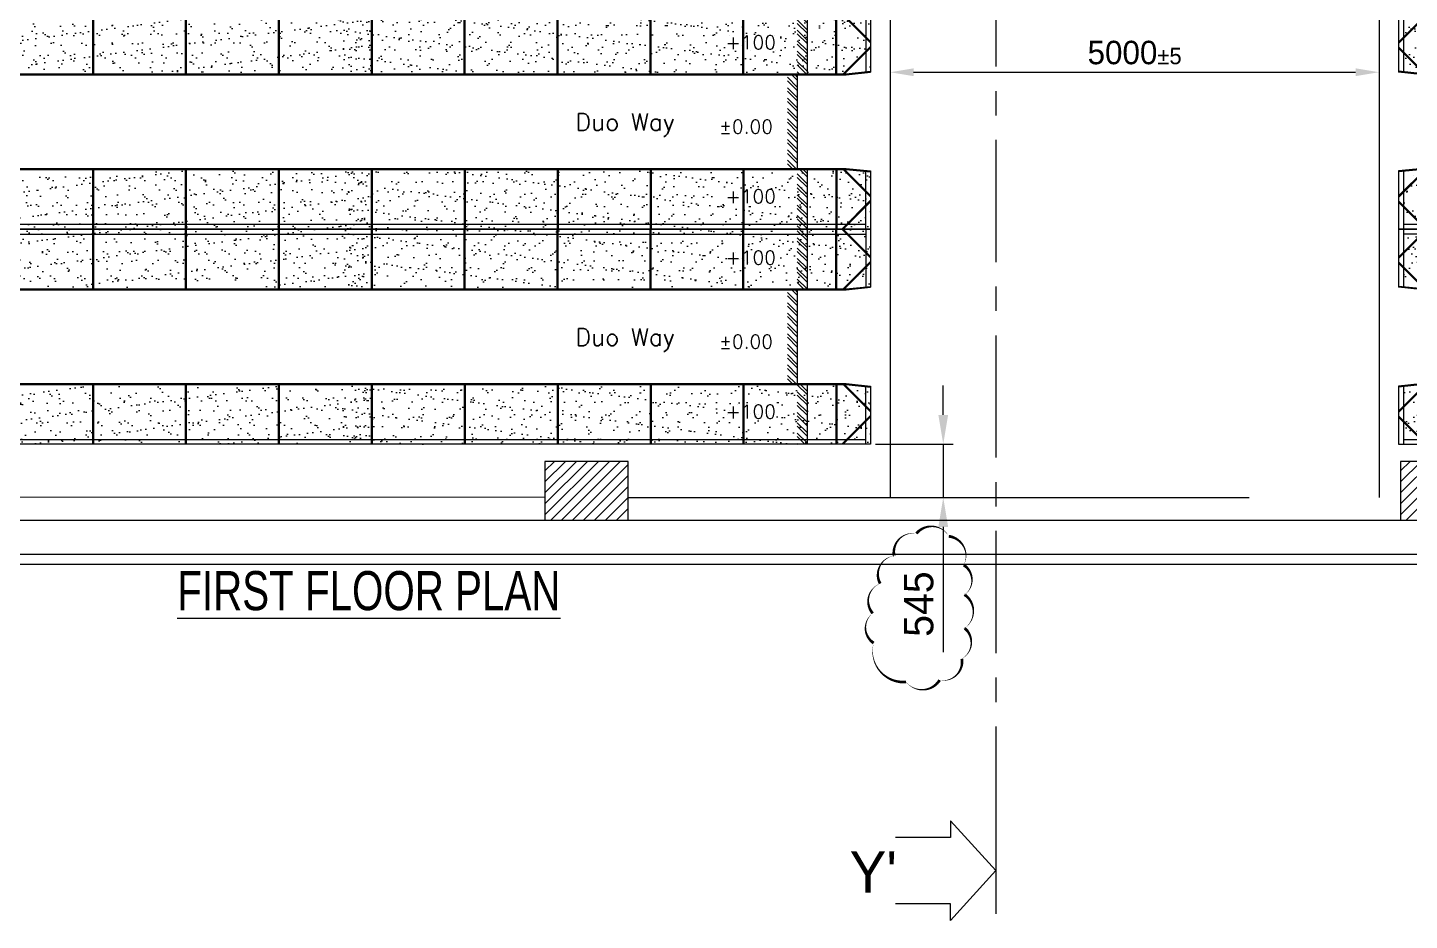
# Model space of a CAD drawing. Header units: millimetres. Extents: x -5 to 1510635, y -6 to 71285.
# Drawn here: x 386336 to 400466, y 9438 to 18569 of the extents above; entities that cross this region are included whole.
import ezdxf
from ezdxf.enums import TextEntityAlignment as Align

# ---------------------------------------------------------------- set-up
doc = ezdxf.new("R2010")
doc.units = ezdxf.units.MM
doc.header["$LTSCALE"] = 1000
for name, pattern in [('CENTER', [2, 1.25, -0.25, 0.25, -0.25]), ('DASHEDX2', [1.5, 1, -0.5]), ('S-BM-1ST$0$HIDDEN', [9.524999999999999, 6.35, -3.175]), ('WLINE-1', [4.5, 3, -1.5])]:
    doc.linetypes.add(name, pattern=pattern)
for name, color, linetype in [('1', 1, 'CENTER'), ('2', 42, 'Continuous'), ('3', 3, 'Continuous'), ('4', 4, 'DASHEDX2'), ('6', 6, 'WLINE-1'), ('MP-1', 1, 'CENTER'), ('MP-2', 42, 'Continuous'), ('MP-7', 7, 'Continuous'), ('MP-8', 8, 'Continuous'), ('S-BM-1ST$0$S-BEAM', 21, 'Continuous'), ('S-BM-1ST$0$S-BEAMS-1', 21, 'Continuous'), ('S-COL 1ST$0$S-COL-1', 31, 'Continuous'), ('S-COL 1ST$0$S-COL-HATCH', 11, 'Continuous'), ('S-TEXT-3', 31, 'Continuous'), ('S-TEXT-4', 41, 'Continuous')]:
    doc.layers.add(name, color=color, linetype=linetype)
doc.styles.add('GHD', font='OUTLINE', dxfattribs={"bigfont": 'GHD'})
doc.styles.add('ROMANS', font='ROMANS.shx')
doc.styles.add('TITLE', font='ARIALN.TTF', dxfattribs={"width": 0.9})
doc.dimstyles.new('MPS2', dxfattribs={"dimscale": 100, "dimtxt": 3, "dimasz": 3, "dimexe": 1, "dimexo": 1, "dimgap": 1, "dimtad": 1, "dimzin": 12, "dimdsep": 46, "dimtxsty": 'Standard', "dimcen": 1, "dimclrd": 1, "dimclre": 1, "dimclrt": 7, "dimazin": 2, "dimtfac": 1, "dimtmove": 0, "dimatfit": 3, "dimfxl": 1, "dimarcsym": 0})
pattern_1 = [(37.50000000000001, (0, 0), (-6.400125183936183, 195.7652949317369), [0, -154.432, 0, -172.72, 0, -165.1]), (7.499999999999999, (0, 0), (179.8093132552011, 286.7300402273417), [0, -83.31200000000001, 0, -139.192, 0, -53.34]), (327.5, (-124.968, 0), (316.3969480965832, 0.5748738714183048), [0, -50.8, 0, -182.88, 0, -238.76]), (317.5, (-124.968, 0), (305.4225809889189, 89.17172930288652), [0, -25.4, 0, -119.888, 0, -137.16])]
pattern_2 = [(142.5, (531441.9109597434, 332563.6239655574), (6.299335810960814, 192.6823769013159), [0, -152, 0, -170, 0, -162.5]), (172.5, (531441.9109597434, 332563.6239655574), (-176.9776705267727, 282.214606522974), [0, -82, 0, -137, 0, -52.5]), (212.5, (531564.9109597434, 332563.6239655574), (-311.4141861751495, 0.5659053536964492), [0, -49.99999999999997, 0, -179.9999999999999, 0, -234.9999999999999]), (222.5, (531564.9109597434, 332563.6239655574), (-300.6126604572293, 87.76755649342492), [0, -25, 0, -118, 0, -135])]
pattern_3 = [(37.50000000000001, (-533651.9109597674, 332563.6239655574), (-6.299335810960814, 192.6823769013159), [0, -152, 0, -170, 0, -162.5]), (7.499999999999999, (-533651.9109597674, 332563.6239655574), (176.9776705267727, 282.214606522974), [0, -82, 0, -137, 0, -52.5]), (327.5, (-533774.9109597674, 332563.6239655574), (311.4141861751495, 0.5659053536964492), [0, -49.99999999999999, 0, -180, 0, -235]), (317.5, (-533774.9109597674, 332563.6239655574), (300.6126604572293, 87.76755649342492), [0, -25, 0, -118, 0, -135])]

# ---------------------------------------------------------------- blocks, each defined once
blk = doc.blocks.new('S-COL 1ST')
at = {"layer": 'S-COL 1ST$0$S-COL-HATCH'}
h = blk.add_hatch(dxfattribs=at)
h.set_pattern_fill('ANSI31', color=256, scale=25)
h.set_pattern_definition([(45, (4910, 0), (-56.1266007566822, 56.12660075668221), [])])
h.paths.add_polyline_path([(4011811.345289174, -156818.8001942993), (4012661.345289174, -156818.8001942993), (4012661.345289174, -156218.8001942993), (4011811.345289174, -156218.8001942993)])
h = blk.add_hatch(dxfattribs=at)
h.set_pattern_fill('ANSI31', color=256, scale=25)
h.set_pattern_definition([(45, (13659.99999999953, 0), (-56.1266007566822, 56.12660075668221), [])])
h.paths.add_polyline_path([(4020561.345289174, -156818.8001942993), (4021161.345289174, -156818.8001942993), (4021161.345289174, -156218.8001942993), (4020561.345289174, -156218.8001942993)])
at = {"layer": 'S-COL 1ST$0$S-COL-1', "elevation": 9.589615225965462e-09}
for points in [[(4011811.345289174, -156818.8001942993), (4012661.345289174, -156818.8001942993), (4012661.345289174, -156218.8001942993), (4011811.345289174, -156218.8001942993)], [(4020561.345289174, -156818.8001942993), (4021161.345289174, -156818.8001942993), (4021161.345289174, -156218.8001942993), (4020561.345289174, -156218.8001942993)]]:
    blk.add_lwpolyline(points, close=True, dxfattribs=at)
blk = doc.blocks.new('*X44')
at = {"color": 0}
for p, q in [((74238.90674294345, 22160.49230855423), (74254.62879133417, 22176.21435694495)), ((74238.90674294345, 22125.13696955423), (74289.98413033417, 22176.21435694495)), ((74238.90674294345, 22054.42629137625), (74338.90674294345, 22154.42629137625)), ((74238.90674294345, 22019.07095237625), (74338.90674294345, 22119.07095237625)), ((74238.90674294345, 21948.36027419826), (74338.90674294345, 22048.36027419826)), ((74238.90674294345, 21913.00493519827), (74338.90674294345, 22013.00493519827)), ((74238.90674294345, 21842.29425702028), (74338.90674294345, 21942.29425702028)), ((74238.90674294345, 21806.93891802029), (74338.90674294345, 21906.93891802029)), ((74238.90674294345, 21736.2282398423), (74338.90674294345, 21836.2282398423)), ((74238.90674294345, 21700.8729008423), (74338.90674294345, 21800.8729008423)), ((74238.90674294345, 21630.16222266432), (74338.90674294345, 21730.16222266432)), ((74238.90674294345, 21594.80688366432), (74338.90674294345, 21694.80688366432)), ((74238.90674294345, 21524.09620548634), (74338.90674294345, 21624.09620548634)), ((74238.90674294345, 21488.74086648634), (74338.90674294345, 21588.74086648634)), ((74238.90674294345, 21418.03018830836), (74338.90674294345, 21518.03018830836)), ((74238.90674294345, 21382.67484930836), (74338.90674294345, 21482.67484930836)), ((74238.90674294345, 21311.96417113037), (74338.90674294345, 21411.96417113037)), ((74238.90674294345, 21276.60883213038), (74338.90674294345, 21376.60883213038)), ((74259.22294593601, 21226.21435694495), (74338.90674294345, 21305.89815395239)), ((74294.57828493601, 21226.21435694495), (74338.90674294345, 21270.54281495239))]:
    blk.add_line(p, q, dxfattribs=at)
blk = doc.blocks.new('12323255444')
at = {"layer": '2'}
h = blk.add_hatch(dxfattribs=at)
h.set_pattern_fill('ANSI32', color=1, scale=200, style=0)
h.set_pattern_definition([(45.00000000000001, (1676.436000606045, -48954.38839083753), (-53.03300858899106, 53.03300858899107), []), (45.00000000000001, (1711.791339606047, -48954.38839083753), (-53.03300858899106, 53.03300858899107), [])])
h.paths.add_polyline_path([(749.1684620447922, 5), (649.1684620447922, 5), (649.1684620447922, -620), (749.1684620447922, -620)])
h = blk.add_hatch(dxfattribs=at)
h.set_pattern_fill('ANSI32', color=1, scale=200, style=0)
h.set_pattern_definition([(45.00000000000001, (1676.436000606045, -50539.38839083753), (-53.03300858899106, 53.03300858899107), []), (45.00000000000001, (1711.791339606047, -50539.38839083753), (-53.03300858899106, 53.03300858899107), [])])
h.paths.add_polyline_path([(749.1684620447922, -1580), (649.1684620445594, -1580), (649.1684620445594, -2205), (749.1684620447922, -2205)])
at = {"layer": 'MP-1', "linetype": 'ByBlock'}
h = blk.add_hatch(dxfattribs=at)
h.set_pattern_fill('AR-SAND', color=256, scale=4, style=0)
h.set_pattern_definition(pattern_1)
h.paths.add_polyline_path([(49.99999999976717, -50), (49.99999999976717, -235.8005768624411), (235.8005768620968, -49.99999999999792)], flags=17)
h = blk.add_hatch(dxfattribs=at)
h.set_pattern_fill('AR-SAND', color=256, scale=4, style=0)
h.set_pattern_definition(pattern_1)
h.paths.add_polyline_path([(345.0000000112923, -49.9999999999967), (249.9427124858022, -49.99999999999776), (49.99999999976718, -249.9427124860716), (49.99999999976717, -385.0572875137175), (220.9265805261984, -555.9838680400579), (345.0000000112923, -562.1875390143078)])
h.paths.add_polyline_path([(49.99999999976717, -399.1994231374891), (49.99999999976717, -547.4375390137429), (206.0401219748942, -555.2395451124934)], flags=16)
h = blk.add_hatch(dxfattribs=at)
h.set_pattern_fill('AR-SAND', color=256, scale=4, style=0)
h.set_pattern_definition(pattern_1)
h.paths.add_polyline_path([(355.0000000112836, -49.99999999999658), (355.0000000111854, -562.6875390143022), (501.2492197252565, -570), (649.1684620447922, -570), (649.1684620447922, -49.99999999999329)])
h = blk.add_hatch(dxfattribs=at)
h.set_pattern_fill('AR-SAND', color=256, scale=4, style=0)
h.set_pattern_definition(pattern_1)
h.paths.add_polyline_path([(1295.000000011292, -49.99999999998607), (649.1684620447922, -49.99999999999329), (649.1684620447922, -570), (1295.000000011292, -570)])
h = blk.add_hatch(dxfattribs=at)
h.set_pattern_fill('AR-SAND', color=256, scale=4, style=0)
h.set_pattern_definition(pattern_1)
h.paths.add_polyline_path([(2245.000000011292, -49.99999999997543), (1305.000000011292, -49.99999999998596), (1305.000000011292, -570), (2245.000000011292, -570.0000000000001)])
h = blk.add_hatch(dxfattribs=at)
h.set_pattern_fill('AR-SAND', color=256, scale=4, style=0)
h.set_pattern_definition(pattern_1)
h.paths.add_polyline_path([(3195.000000011292, -49.99999999996479), (2255.000000011292, -49.99999999997531), (2255.000000011292, -570), (3195.000000011292, -570)])
h = blk.add_hatch(dxfattribs=at)
h.set_pattern_fill('AR-SAND', color=256, scale=4, style=0)
h.set_pattern_definition(pattern_1)
h.paths.add_polyline_path([(4145.000000011292, -49.99999999995416), (3205.000000011293, -49.99999999996469), (3205.000000011292, -570), (4145.000000011292, -570)])
h = blk.add_hatch(dxfattribs=at)
h.set_pattern_fill('AR-SAND', color=256, scale=4, style=0)
h.set_pattern_definition(pattern_1)
h.paths.add_polyline_path([(4945.000000011399, -49.99999999994521), (4155.000000011292, -49.99999999995405), (4155.000000011292, -570), (4945.000000011301, -570)])
h = blk.add_hatch(dxfattribs=at)
h.set_pattern_fill('AR-SAND', color=256, scale=4, style=0)
h.set_pattern_definition(pattern_1)
h.paths.add_polyline_path([(5250.000000023098, -249.9427124977693), (5050.057287525273, -49.99999999994404), (4955.000000011399, -49.9999999999451), (4955.000000011301, -570), (5065.057287525008, -570.0000000000001), (5250.000000023122, -385.0572875019998)])
h = blk.add_hatch(dxfattribs=at)
h.set_pattern_fill('AR-SAND', color=256, scale=4, style=0)
h.set_pattern_definition(pattern_1)
h.paths.add_polyline_path([(5250.00000002306, -49.99999999994179), (5064.199423149077, -49.99999999994387), (5250.000000023094, -235.8005768741166)])
h = blk.add_hatch(dxfattribs=at)
h.set_pattern_fill('AR-SAND', color=256, scale=4, style=0)
h.set_pattern_definition(pattern_1)
h.paths.add_polyline_path([(5079.199423148794, -570.0000000000001), (5250.000000023158, -570), (5250.000000023125, -399.1994231257792)])
h = blk.add_hatch(dxfattribs=at)
h.set_pattern_fill('AR-SAND', color=256, scale=4, style=0)
h.set_pattern_definition(pattern_1)
h.paths.add_polyline_path([(345.0000000112922, -1637.812460985566), (231.4528963157067, -1643.489816170342), (49.99999999976717, -1824.94271248617), (49.99999999976717, -1960.057287513792), (239.9427124860111, -2149.999999999998), (345.0000000112923, -2149.999999999997)])
h = blk.add_hatch(dxfattribs=at)
h.set_pattern_fill('AR-SAND', color=256, scale=4, style=0)
h.set_pattern_definition(pattern_1)
h.paths.add_polyline_path([(49.99999999976717, -1810.800576862388), (216.5664377643534, -1644.23413909791), (49.99999999976717, -1652.562460986135)], flags=17)
h = blk.add_hatch(dxfattribs=at)
h.set_pattern_fill('AR-SAND', color=256, scale=4, style=0)
h.set_pattern_definition(pattern_1)
h.paths.add_polyline_path([(355.0000000112923, -1637.312460985567), (355.0000000112923, -2149.999999999997), (649.1684620445594, -2149.999999999994), (649.1684620445593, -1630.000000000002), (501.2492197226945, -1630)])
h = blk.add_hatch(dxfattribs=at)
h.set_pattern_fill('AR-SAND', color=256, scale=4, style=0)
h.set_pattern_definition(pattern_1)
h.paths.add_polyline_path([(1295.000000011292, -1630.00000000001), (649.1684620445594, -1630.000000000002), (649.1684620445593, -2149.999999999993), (1295.000000011292, -2149.999999999986)])
h = blk.add_hatch(dxfattribs=at)
h.set_pattern_fill('AR-SAND', color=256, scale=4, style=0)
h.set_pattern_definition(pattern_1)
h.paths.add_polyline_path([(2245.000000011292, -1630.000000000021), (1305.000000011292, -1630.00000000001), (1305.000000011292, -2149.999999999986), (2245.000000011292, -2149.999999999975)])
h = blk.add_hatch(dxfattribs=at)
h.set_pattern_fill('AR-SAND', color=256, scale=4, style=0)
h.set_pattern_definition(pattern_1)
h.paths.add_polyline_path([(3195.000000011292, -1630.000000000033), (2255.000000011292, -1630.000000000021), (2255.000000011292, -2149.999999999976), (3195.000000011292, -2149.999999999965)])
h = blk.add_hatch(dxfattribs=at)
h.set_pattern_fill('AR-SAND', color=256, scale=4, style=0)
h.set_pattern_definition(pattern_1)
h.paths.add_polyline_path([(4145.000000011293, -1630.000000000045), (3205.000000011292, -1630.000000000033), (3205.000000011292, -2149.999999999965), (4145.000000011292, -2149.999999999955)])
h = blk.add_hatch(dxfattribs=at)
h.set_pattern_fill('AR-SAND', color=256, scale=4, style=0)
h.set_pattern_definition(pattern_1)
h.paths.add_polyline_path([(4945.000000011292, -1630.000000000054), (4155.000000011292, -1630.000000000045), (4155.000000011292, -2149.999999999955), (4945.000000011291, -2149.999999999945)])
h = blk.add_hatch(dxfattribs=at)
h.set_pattern_fill('AR-SAND', color=256, scale=4, style=0)
h.set_pattern_definition(pattern_1)
h.paths.add_polyline_path([(5250.00000002312, -1824.942712497883), (5055.057287525174, -1630.000000000056), (4955.000000011292, -1630.000000000054), (4955.000000011293, -2149.999999999945), (5060.057287525266, -2149.999999999944), (5250.000000023096, -1960.057287502117)])
h = blk.add_hatch(dxfattribs=at)
h.set_pattern_fill('AR-SAND', color=256, scale=4, style=0)
h.set_pattern_definition(pattern_1)
h.paths.add_polyline_path([(5250.000000023157, -1630.000000000058), (5069.199423148961, -1630.000000000056), (5250.000000023123, -1810.800576874102)])
h = blk.add_hatch(dxfattribs=at)
h.set_pattern_fill('AR-SAND', color=256, scale=4, style=0)
h.set_pattern_definition(pattern_1)
h.paths.add_polyline_path([(49.99999999976717, -1974.199423137444), (49.99999999976717, -2150), (225.800576862211, -2149.999999999999)])
at = {"layer": '2'}
for p, q in [((5300.00000002305, 5.820766091346741e-11), (0, 0)), ((-2.328306436538696e-10, 0), (-2.328306436538696e-10, -595.0000000000005)), ((49.99999999976717, 0), (49.99999999976717, -589.9501243788797)), ((649.1684620447922, 0.4381614306475967), (649.1684620447922, -619.5618385693524)), ((5250.00000002305, 5.820766091346741e-11), (5250.000000023165, -610)), ((5300.00000002305, 5.820766091346741e-11), (5300.000000023168, -620.0000000000001)), ((5250.00000002305, -49.99999999994179), (49.99999999976717, -50)), ((250.4987562109719, -610), (-2.328306436538696e-10, -584.9501243788798)), ((249.9999999997672, -620.0000000000005), (-2.328306436538696e-10, -595.0000000000005)), ((5300.00000002305, -620), (249.9999999997631, -620)), ((5300.00000002305, -610), (250.498756210972, -610)), ((749.1684620447922, -620), (749.1684620447922, -1580)), ((249.9999999997672, -1580), (-2.328306436538696e-10, -1605)), ((250.4987562110077, -1589.999999999997), (-2.328306436538696e-10, -1615.049875621122)), ((-2.328306436538696e-10, -1605), (-2.328306436538696e-10, -2200)), ((49.99999999976717, -1610.049875621122), (49.99999999976717, -2200)), ((5300.000000023167, -1580.000000000058), (249.9999999997996, -1579.999999999997)), ((5300.000000023167, -1590.000000000058), (250.498756211008, -1589.999999999997)), ((649.1684620445594, -1579.561838569352), (649.1684620445594, -2199.561838569352)), ((5250.000000023165, -1590.000000000057), (5250.00000002305, -2199.999999999942)), ((5300.000000023167, -1580.000000000058), (5300.00000002305, -2199.999999999942)), ((0, -2200), (5300.000000023167, -2199.999999999942)), ((49.99999999965075, -2150), (5250.000000023167, -2149.999999999942))]:
    blk.add_line(p, q, dxfattribs=at)
at = {"layer": '4'}
for p, q in [((299.9427124857903, 0), (-3.492459654808044e-10, -299.9427124861977)), ((-3.492459654808044e-10, -285.8005768625881), (285.8005768620642, 0)), ((345.0000000112922, -610.0000000000001), (345.0000000112922, 3.788989248248342e-12)), ((355.0000000111763, -610.0000000000001), (355.0000000112932, 3.898815023556304e-12)), ((1305.000000011292, 7.4078343459405e-10), (1305.000000011292, -610.0000000000001)), ((2255.000000011292, 7.4078343459405e-10), (2255.000000011293, -610.0000000000001)), ((3205.000000011292, 7.4078343459405e-10), (3205.000000011293, -610.0000000000001)), ((4155.000000011292, 7.4078343459405e-10), (4155.000000011292, -610.0000000000001)), ((4945.000000011294, -610), (4945.000000011409, 5.820766091346741e-11)), ((4955.000000011294, -610), (4955.000000011409, 5.820766091346741e-11)), ((5000.057287525274, 5.491351681866357e-11), (5300.000000011525, -299.9427124861977)), ((5300.000000011525, -285.8005768625881), (5014.199423149119, 5.506883391960348e-11)), ((5300.00000002305, -620), (5300.00000002305, 1.164153218269348e-10)), ((1295.000000011292, -0.4999999992592166), (1295.000000011292, -610.0000000000001)), ((2245.000000011292, -0.4999999992592166), (2245.000000011292, -610.0000000000001)), ((3195.000000011292, -0.4999999992592166), (3195.000000011293, -610.0000000000001)), ((4145.000000011292, -0.4999999992592166), (4145.000000011292, -610.0000000000001)), ((-3.492459654808044e-10, -335.0572875136277), (274.9427124861694, -610)), ((260.8005768624441, -610), (-3.492459654808044e-10, -349.1994231374119)), ((5300.000000011525, -335.0572875136277), (5025.057287524984, -610)), ((5039.199423148768, -610.0000000000001), (5300.000000011525, -349.1994231374119)), ((-3.492459654808044e-10, -1874.942712486256), (284.9427124860845, -1589.999999999997)), ((270.8005768623005, -1589.999999999997), (-3.492459654808044e-10, -1860.800576862472)), ((345.0000000112922, -1589.999999999998), (345.0000000112923, -2200)), ((355.0000000112922, -1589.999999999998), (355.0000000112923, -2200)), ((1295.000000011292, -1590.00000000001), (1295.000000011292, -2199.999999999971)), ((1305.000000011292, -1590.00000000001), (1305.000000011292, -2199.999999999971)), ((2245.000000011292, -1590.000000000021), (2245.000000011292, -2199.999999999971)), ((2255.000000011292, -1590.000000000021), (2255.000000011292, -2199.999999999971)), ((3195.000000011292, -1590.000000000033), (3195.000000011292, -2199.999999999971)), ((3205.000000011292, -1590.000000000033), (3205.000000011292, -2199.999999999971)), ((4145.000000011292, -1590.000000000044), (4145.000000011292, -2199.999999999971)), ((4155.000000011292, -1590.000000000045), (4155.000000011292, -2199.999999999971)), ((4945.000000011292, -1590.000000000054), (4945.000000011292, -2199.999999999942)), ((4955.000000011293, -1590.000000000054), (4955.000000011292, -2199.999999999942)), ((5300.000000011525, -1874.942712486256), (5015.84977634158, -1590.792488816485)), ((5030.736234892975, -1591.536811744096), (5300.000000011525, -1860.800576862472)), ((5300.00000002305, -1580.000000000058), (5300.00000002305, -2200)), ((289.9427124860231, -2200), (-3.492459654808044e-10, -1910.057287513686)), ((-3.492459654808044e-10, -1924.199423137296), (275.8005768621806, -2200)), ((5010.057287525269, -2199.999999999942), (5300.000000011525, -1910.057287513686)), ((5300.000000011525, -1924.199423137296), (5024.199423149228, -2199.999999999942))]:
    blk.add_line(p, q, dxfattribs=at)
at = {"layer": '2', "color": 1}
blk.add_blockref('*X44', (-73489.73828089866, -22796.21435694495), dxfattribs=at)
at = {"style": 'ROMANS'}
for s, p in [('+100', (953.2100766317453, -355.3099756356096)), ('%%P0.00', (953.2100766317162, -1202.292448043358)), ('Duo Way', (1874.661898653372, -1202.292448043358)), ('+100', (953.2100766317453, -1940.30997563561))]:
    blk.add_text(s, height=140, dxfattribs=at).set_placement(p)
blk = doc.blocks.new('*X45')
at = {"color": 0}
for p, q in [((74238.90674294345, 22160.49230855423), (74254.62879133417, 22176.21435694495)), ((74238.90674294345, 22125.13696955423), (74289.98413033417, 22176.21435694495)), ((74238.90674294345, 22054.42629137625), (74338.90674294345, 22154.42629137625)), ((74238.90674294345, 22019.07095237625), (74338.90674294345, 22119.07095237625)), ((74238.90674294345, 21948.36027419826), (74338.90674294345, 22048.36027419826)), ((74238.90674294345, 21913.00493519827), (74338.90674294345, 22013.00493519827)), ((74238.90674294345, 21842.29425702028), (74338.90674294345, 21942.29425702028)), ((74238.90674294345, 21806.93891802029), (74338.90674294345, 21906.93891802029)), ((74238.90674294345, 21736.2282398423), (74338.90674294345, 21836.2282398423)), ((74238.90674294345, 21700.8729008423), (74338.90674294345, 21800.8729008423)), ((74238.90674294345, 21630.16222266432), (74338.90674294345, 21730.16222266432)), ((74238.90674294345, 21594.80688366432), (74338.90674294345, 21694.80688366432)), ((74238.90674294345, 21524.09620548634), (74338.90674294345, 21624.09620548634)), ((74238.90674294345, 21488.74086648634), (74338.90674294345, 21588.74086648634)), ((74238.90674294345, 21418.03018830836), (74338.90674294345, 21518.03018830836)), ((74238.90674294345, 21382.67484930836), (74338.90674294345, 21482.67484930836)), ((74238.90674294345, 21311.96417113037), (74338.90674294345, 21411.96417113037)), ((74238.90674294345, 21276.60883213038), (74338.90674294345, 21376.60883213038)), ((74259.22294593601, 21226.21435694495), (74338.90674294345, 21305.89815395239)), ((74294.57828493601, 21226.21435694495), (74338.90674294345, 21270.54281495239))]:
    blk.add_line(p, q, dxfattribs=at)
blk = doc.blocks.new('152524444')
at = {"layer": '2'}
h = blk.add_hatch(dxfattribs=at)
h.set_pattern_fill('ANSI32', color=1, scale=200, style=0)
h.set_pattern_definition([(135, (2468.563999405364, -46759.38839083747), (53.03300858899106, 53.03300858899107), []), (135, (2433.208660405362, -46759.38839083747), (53.03300858899106, 53.03300858899107), [])])
h.paths.add_polyline_path([(3395.831537966616, 1580.000000000058), (3495.831537966617, 1580.000000000058), (3495.831537966616, 2200.000000000058), (3395.831537966616, 2200.000000000058)])
h = blk.add_hatch(dxfattribs=at)
h.set_pattern_fill('ANSI32', color=1, scale=200, style=0)
h.set_pattern_definition([(135, (2468.563999405364, -48334.38839083747), (53.03300858899106, 53.03300858899107), []), (135, (2433.208660405362, -48334.38839083747), (53.03300858899106, 53.03300858899107), [])])
h.paths.add_polyline_path([(3495.831537966849, 619.9999999999977), (3395.831537966617, 619.9999999999972), (3395.831537966616, 5.820766091346741e-11), (3495.831537966849, 5.820766091346741e-11)])
at = {"layer": 'MP-1'}
h = blk.add_hatch(dxfattribs=at)
h.set_pattern_fill('AR-SAND', color=256, scale=100, style=0)
h.set_pattern_definition(pattern_3)
h.paths.add_polyline_path([(-5805.831537990598, 2200.000000000116), (-6425.00000003539, 2200.000000000058), (-6425.00000003539, 1628.537476591824), (-5954.250468200771, 1605.000000000058), (-5805.831537990598, 1605.000000000058)])
h.paths.add_polyline_path([(-3955.00000003539, 2200.000000000116), (-5805.831537990598, 2200.000000000058), (-5805.831537990598, 1605.000000000058), (-3955.00000003539, 1605.000000000058)])
h.paths.add_polyline_path([(-1455.00000003539, 2200.000000000175), (-3945.00000003539, 2200.000000000116), (-3945.00000003539, 1605.000000000058), (-1455.00000003539, 1605.000000000058)])
h.paths.add_polyline_path([(-955.00000001234, 2200.000000000175), (-1445.00000003539, 2200.000000000175), (-1445.00000003539, 1605.000000000058), (-955.00000001234, 1605.000000000058)])
h.paths.add_polyline_path([(-5510.123256737133, 1804.690024364449), (-4913.456590070156, 1804.690024364449), (-4913.456590070156, 2014.690024364449), (-5510.123256737133, 2014.690024364449)], flags=24)
h = blk.add_hatch(dxfattribs=at)
h.set_pattern_fill('AR-SAND', color=256, scale=100, style=0)
h.set_pattern_definition(pattern_2)
h.paths.add_polyline_path([(1745.000000011409, 2200.000000000116), (3595.831537966616, 2200.000000000058), (3595.831537966616, 1605.000000000058), (1745.000000011409, 1605.000000000058)])
h.paths.add_polyline_path([(-754.9999999885913, 2200.000000000175), (1735.000000011409, 2200.000000000116), (1735.000000011409, 1605.000000000058), (-754.9999999885913, 1605.000000000058)])
h.paths.add_polyline_path([(-1255.000000011642, 2200.000000000175), (-764.9999999885913, 2200.000000000175), (-764.9999999885913, 1605.000000000058), (-1255.000000011642, 1605.000000000058)])
h.paths.add_polyline_path([(3300.123256712919, 1804.690024364449), (2703.456590046408, 1804.690024364449), (2703.456590046408, 2014.690024364449), (3300.123256712919, 2014.690024364449)], flags=24)
h.paths.add_polyline_path([(4145.000000011642, 1625.037476591824), (4145.000000011642, 2200.000000000116), (3595.831537966616, 2200.000000000116), (3595.831537966616, 1605.000000000058), (3744.250468176557, 1605.000000000058)])
h = blk.add_hatch(dxfattribs=at)
h.set_pattern_fill('AR-SAND', color=256, scale=100, style=0)
h.set_pattern_definition(pattern_3)
h.paths.add_polyline_path([(-5805.831537990831, 595.0000000001746), (-5954.250468197977, 595.0000000001746), (-6425.000000036089, 571.4625234083505), (-6425.000000036089, 5.820766091346741e-11), (-5805.831537990831, 5.820766091346741e-11)])
h.paths.add_polyline_path([(-3955.00000003539, 595.0000000001746), (-5805.831537990831, 595.0000000001746), (-5805.831537990831, 5.820766091346741e-11), (-3955.00000003539, 1.164153218269348e-10)])
h.paths.add_polyline_path([(-1455.00000003539, 595.0000000001746), (-3945.00000003539, 595.0000000001746), (-3945.00000003539, 1.164153218269348e-10), (-1455.00000003539, 1.746229827404022e-10)])
h.paths.add_polyline_path([(-955.00000001234, 595.0000000001746), (-1445.00000003539, 595.0000000001746), (-1445.00000003539, 1.746229827404022e-10), (-955.00000001234, 1.746229827404022e-10)])
h.paths.add_polyline_path([(-5510.123256737133, 229.6900243644486), (-4913.456590070156, 229.6900243644486), (-4913.456590070156, 439.6900243644486), (-5510.123256737133, 439.6900243644486)], flags=24)
h = blk.add_hatch(dxfattribs=at)
h.set_pattern_fill('AR-SAND', color=256, scale=100, style=0)
h.set_pattern_definition(pattern_2)
h.paths.add_polyline_path([(1745.000000011409, 595.0000000001746), (3595.831537966849, 595.0000000001746), (3595.831537966849, 5.820766091346741e-11), (1745.000000011409, 1.164153218269348e-10)])
h.paths.add_polyline_path([(-754.9999999885913, 595.0000000001746), (1735.000000011409, 595.0000000001746), (1735.000000011409, 1.164153218269348e-10), (-754.9999999885913, 1.746229827404022e-10)])
h.paths.add_polyline_path([(-1255.000000011642, 595.0000000001746), (-764.9999999885913, 595.0000000001746), (-764.9999999885913, 1.746229827404022e-10), (-1255.000000011642, 1.746229827404022e-10)])
h.paths.add_polyline_path([(3300.123256712919, 229.6900243644486), (2703.456590046408, 229.6900243644486), (2703.456590046408, 439.6900243644486), (3300.123256712919, 439.6900243644486)], flags=24)
h.paths.add_polyline_path([(4145.000000011642, 5.820766091346741e-11), (4145.000000011409, 574.9625234084087), (3744.250468173996, 595.0000000001746), (3595.831537966849, 595.0000000001746), (3595.831537966849, 5.820766091346741e-11)])
at = {"layer": '2'}
for p, q in [((-6455.000000011874, 2200.000000000175), (4145.000000011409, 2200.000000000058)), ((-6455.000000011874, 2200.000000000175), (-6455.000000011875, 1580.000000000058)), ((-6405.000000011874, 2200.000000000175), (-6405.000000011873, 1590.000000000058)), ((-6405.000000011874, 2150.000000000233), (4095.000000011409, 2150.000000000058)), ((3495.831537966616, 2200.438161430706), (3495.831537966616, 1580.000000000058)), ((4095.000000011409, 2200.000000000058), (4095.000000011409, 1610.049875621062)), ((4145.000000011642, 2200.000000000058), (4145.000000011642, 1604.999999999942)), ((-6455.000000011874, 1590.000000000058), (3895.000000011176, 1590.000000000058)), ((-6455.000000011874, 1580.000000000058), (3895.000000011176, 1580.000000000058)), ((3395.831537966616, 1575.000000000058), (3395.831537966616, 625.0000000000582)), ((3894.004962821436, 1589.950371902159), (4145.000000011642, 1615.049875621062)), ((3895.000000011642, 1580.000000000058), (4145.000000012806, 1605.000000000058)), ((-6455.000000011874, 619.9999999999418), (3895.000000011642, 620)), ((-6455.000000011874, 619.9999999999417), (-6455.000000011874, 1.746229827404022e-10)), ((-6455.000000011874, 609.9999999999418), (3895.000000011642, 610)), ((-6405.000000011874, -5.820766091346741e-11), (-6405.000000011874, 609.9999999999421)), ((3495.831537966849, 619.9999999999977), (3495.831537966849, 0.4381614307058044)), ((3894.004962821436, 610.0496280979579), (4145.000000011414, 584.9501243790771)), ((3895.000000011642, 620.0000000000582), (4145.000000012806, 595.0000000000582)), ((4095.000000011409, 5.820766091346741e-11), (4095.000000011409, 589.9501243790543)), ((4145.000000011411, 595.0000000001977), (4145.000000011642, 5.820766091346741e-11)), ((4145.000000011409, 5.820766091346741e-11), (-6455.000000011642, 1.746229827404022e-10)), ((-6405.000000011874, 49.99999999988358), (4095.000000011409, 50.00000000005821))]:
    blk.add_line(p, q, dxfattribs=at)
at = {"layer": '4'}
for p, q in [((-6160.057287525851, 2200.000000000058), (-6455.000000012107, 1905.057287513802)), ((-6455.000000012107, 1919.199423137412), (-6174.199423149694, 2200.000000000058)), ((-6110.000000011874, 1590.000000000058), (-6110.000000011874, 2200.000000000175)), ((-6100.000000011874, 1590.000000000058), (-6100.000000011874, 2200.000000000175)), ((-5710.000000000466, 1590.000000000058), (-5710.000000000466, 2200.000000000116)), ((-5700.000000000466, 1590.000000000058), (-5700.000000000466, 2200.000000000116)), ((-4760.000000000465, 1590.000000000058), (-4760.000000000466, 2200.000000000116)), ((-4750.000000000466, 1590.000000000058), (-4750.000000000466, 2200.000000000116)), ((-3810.000000000465, 1590.000000000058), (-3810.000000000466, 2200.000000000116)), ((-3800.000000000465, 1590.000000000058), (-3800.000000000466, 2200.000000000116)), ((-2860.000000000465, 1590.000000000058), (-2860.000000000466, 2200.000000000116)), ((-2850.000000000465, 1590.000000000058), (-2850.000000000466, 2200.000000000116)), ((-1910.000000000466, 1590.000000000058), (-1910.000000000466, 2200.000000000116)), ((-1900.000000000465, 1590.000000000058), (-1900.000000000466, 2200.000000000116)), ((-960.0000000004657, 1590.000000000058), (-960.0000000004657, 2200.000000000116)), ((-950.0000000004654, 1590.000000000058), (-950.0000000004657, 2200.000000000116)), ((-10, 1590.000000000058), (-10, 2200.000000000116)), ((0, 1590.000000000058), (0, 2200.000000000116)), ((939.9999999999998, 1590.000000000058), (940, 2200.000000000116)), ((950, 1590.000000000058), (950, 2200.000000000116)), ((1890, 1590.000000000058), (1890, 2200.000000000116)), ((1900, 1590.000000000058), (1900, 2200.000000000116)), ((2840, 1590.000000000058), (2840, 2200.000000000116)), ((2850, 1590.000000000058), (2850, 2200.000000000116)), ((3790, 1590.000000000058), (3790, 2200.000000000116)), ((3800, 1590.000000000058), (3800, 2200.000000000116)), ((3850.057287525386, 2200.000000000058), (4145.000000011642, 1905.057287513802)), ((4145.000000011642, 1919.199423137412), (3864.199423149228, 2200.000000000058)), ((-6455.000000012107, 1869.942712486372), (-6175.057287525628, 1590.000000000058)), ((-6189.199423149468, 1590.000000000058), (-6455.000000012107, 1855.800576862588)), ((4145.000000011642, 1869.942712486372), (3865.057287525161, 1590.000000000058)), ((3879.199423149001, 1590.000000000058), (4145.000000011642, 1855.800576862588)), ((-6455.000000012107, 330.0572875137441), (-6175.057287525634, 609.9999999999434)), ((-6189.199423149472, 609.9999999999433), (-6455.000000012107, 344.1994231375284)), ((-6110.000000011875, 609.9999999999437), (-6110.000000011874, 5.820766091346741e-11)), ((-6100.000000011873, 609.9999999999438), (-6100.000000011874, 5.820766091346741e-11)), ((-5710.000000000466, -1.164153218269348e-10), (-5710.000000000466, 609.999999999946)), ((-5700.000000000466, -1.164153218269348e-10), (-5700.000000000466, 609.999999999946)), ((-4760.000000000466, -1.164153218269348e-10), (-4760.000000000465, 609.9999999999513)), ((-4750.000000000466, -1.164153218269348e-10), (-4750.000000000467, 609.9999999999513)), ((-3810.000000000466, -1.164153218269348e-10), (-3810.000000000466, 609.9999999999567)), ((-3800.000000000466, -1.164153218269348e-10), (-3800.000000000466, 609.9999999999568)), ((-2860.000000000466, -1.164153218269348e-10), (-2860.000000000466, 609.999999999962)), ((-2850.000000000466, -1.164153218269348e-10), (-2850.000000000465, 609.999999999962)), ((-1910.000000000466, -1.164153218269348e-10), (-1910.000000000466, 609.9999999999674)), ((-1900.000000000466, -1.164153218269348e-10), (-1900.000000000466, 609.9999999999674)), ((-960.0000000004657, -1.164153218269348e-10), (-960.0000000004657, 609.9999999999727)), ((-950.0000000004657, -1.164153218269348e-10), (-950.0000000004655, 609.9999999999728)), ((-9.999999999999998, 609.999999999978), (-10, 0)), ((0, 609.9999999999781), (0, 0)), ((940, 609.9999999999834), (940, 0)), ((949.9999999999999, 609.9999999999834), (950, 0)), ((1890, 609.9999999999886), (1890, 0)), ((1900, 609.9999999999887), (1900, 0)), ((2840, 609.999999999994), (2840, 0)), ((2849.999999999999, 609.9999999999941), (2850, 0)), ((3790, 609.9999999999994), (3790, 0)), ((3800, 609.9999999999994), (3800, 0)), ((4145.000000011642, 330.0572875137441), (3865.057287525164, 609.9999999999998)), ((3879.199423149059, 609.9999999999999), (4145.000000011642, 344.1994231375284)), ((-6160.057287525851, 5.820766091346741e-11), (-6455.000000012107, 294.9427124863141)), ((3850.057287525386, 5.820766091346741e-11), (4145.000000011642, 294.9427124863141)), ((-6455.000000012107, 280.8005768627045), (-6174.199423149694, 5.820766091346741e-11)), ((4145.000000011642, 280.8005768627045), (3864.199423149228, 5.820766091346741e-11))]:
    blk.add_line(p, q, dxfattribs=at)
at = {"layer": '2', "color": 1, "xscale": -1}
blk.add_blockref('*X45', (77634.73828091007, -20601.2143569449), dxfattribs=at)
at = {"style": 'ROMANS'}
for s, p in [('+100', (2661.789923379663, 1839.690024364449)), ('%%P0.00', (2595.123256712919, 978.7435496354592)), ('+100', (2661.789923379663, 264.6900243644486))]:
    blk.add_text(s, height=140, dxfattribs=at).set_placement(p)
at = {"layer": 'MP-7', "style": 'ROMANS'}
blk.add_text('Duo Way', height=176.8, dxfattribs=at).set_placement((1635.190949024865, 1066.7068406709), align=Align.MIDDLE)
blk = doc.blocks.new('*D222')
at = {"layer": 'DEFPOINTS', "color": 0, "linetype": 'ByBlock', "transparency": 16777216}
for p in [(394135.864987859, 37467.72442645807), (375292.5096891229, 13082.42329884967), (379301.1469986537, 13082.42329884967, 2.061307519349679e-08)]:
    blk.add_point(p, dxfattribs=at)
at = {"layer": 'S-TEXT-3', "color": 1, "linetype": 'ByBlock', "lineweight": -2, "transparency": 16777216}
for p, q in [((394055.864987859, 37467.72442645807), (375212.5096891229, 37467.72442645807)), ((375292.5096891229, 37227.72442645807), (375292.5096891229, 13322.42329884967)), ((379221.1469986537, 13082.42329884967), (375212.5096891229, 13082.42329884967))]:
    blk.add_line(p, q, dxfattribs=at)
at = {"layer": 'S-TEXT-3', "color": 1, "linetype": 'ByBlock', "transparency": 16777216}
for points in [[(375252.5096891229, 37227.72442645807), (375332.5096891229, 37227.72442645807), (375292.5096891229, 37467.72442645807)], [(375252.5096891229, 13322.42329884967), (375332.5096891229, 13322.42329884967), (375292.5096891229, 13082.42329884967)]]:
    blk.add_solid(points, dxfattribs=at)
at = {"layer": 'S-TEXT-3', "color": 7, "linetype": 'ByBlock', "transparency": 16777216, "insert": (375092.5096891229, 25275.07386265393), "char_height": 240, "attachment_point": 5, "rotation": 90}
blk.add_mtext('24385', dxfattribs=at)
blk = doc.blocks.new('*D223')
at = {"layer": 'DEFPOINTS', "color": 0, "linetype": 'ByBlock', "transparency": 16777216}
for p in [(395155.8649878595, 18112.36015012872, -1.610824486764235e-08), (400155.86498786, 18112.36015012872, -1.610824486764473e-08), (400155.86498786, 18112.36015012872)]:
    blk.add_point(p, dxfattribs=at)
at = {"layer": 'MP-8', "color": 1, "linetype": 'ByBlock', "lineweight": -2, "transparency": 16777216}
blk.add_line((395395.8649878595, 18112.36015012872), (399915.86498786, 18112.36015012872), dxfattribs=at)
at = {"layer": 'MP-8', "color": 1, "linetype": 'ByBlock', "transparency": 16777216}
for points in [[(395395.8649878595, 18152.36015012872), (395395.8649878595, 18072.36015012872), (395155.8649878595, 18112.36015012872)], [(399915.86498786, 18152.36015012872), (399915.86498786, 18072.36015012872), (400155.86498786, 18112.36015012872)]]:
    blk.add_solid(points, dxfattribs=at)
at = {"layer": 'MP-8', "color": 7, "linetype": 'ByBlock', "transparency": 16777216, "insert": (397655.8649878597, 18312.36015012872), "char_height": 240, "attachment_point": 5}
blk.add_mtext('5000{\\H168.000000;±5}', dxfattribs=at)
blk = doc.blocks.new('*D669')
at = {"layer": '6', "color": 1, "linetype": 'ByBlock', "lineweight": -2, "transparency": 16777216}
for p, q in [((395699.0966965528, 14607.36015012872), (395699.0966965528, 14907.36015012872)), ((395005.8672395506, 14307.36015012872), (395799.0966965528, 14307.36015012872)), ((395699.0966965528, 14307.36015012872), (395699.0966965528, 13762.35844307873)), ((395005.8672395506, 13762.35844307873), (395799.0966965528, 13762.35844307873)), ((395699.0966965528, 13462.35844307873), (395699.0966965528, 12182.35844307873))]:
    blk.add_line(p, q, dxfattribs=at)
at = {"layer": '6', "color": 1, "linetype": 'ByBlock', "transparency": 16777216}
for points in [[(395649.0966965528, 14607.36015012872), (395749.0966965528, 14607.36015012872), (395699.0966965528, 14307.36015012872)], [(395649.0966965528, 13462.35844307873), (395749.0966965528, 13462.35844307873), (395699.0966965528, 13762.35844307873)]]:
    blk.add_solid(points, dxfattribs=at)
at = {"layer": 'DEFPOINTS', "color": 0, "linetype": 'ByBlock', "transparency": 16777216}
for p in [(394905.8672395506, 14307.36015012872, -1.890575786391189e-07), (394905.8672395506, 13762.35844307873, 1.850529057476716e-08), (395699.0966965528, 13762.35844307873)]:
    blk.add_point(p, dxfattribs=at)
at = {"layer": '6', "color": 7, "linetype": 'ByBlock', "transparency": 16777216, "insert": (395449.0966965528, 12672.35844307879), "char_height": 300, "attachment_point": 5, "rotation": 90}
blk.add_mtext('545', dxfattribs=at)

msp = doc.modelspace()

# ---------------------------------------------------------------- linework, layer by layer
at = {"layer": '1'}
msp.add_line((396235.8649933826, 41420.27416472719, 1.971150280529563e-08), (396235.8649933827, 10387.45338513679, 1.971150280529563e-08), dxfattribs=at)
at = {"layer": '3'}
msp.add_line((396235.8649933827, 10387.45338513679, 1.971150280529563e-08), (396235.8649933827, 9504.453598616412, 1.971150280529563e-08), dxfattribs=at)
at = {"layer": '6', "linetype": 'ByBlock'}
msp.add_lwpolyline([(395319.7742474414, 11875.78435160418, 0, 30, 0.52056705), (395661.789068569, 11894.76909216295, 0, 30, 0.52056705), (395661.789068569, 11894.76909216295, 0, 30, 0.52056705), (395889.7989493208, 12113.09156355273, 0, 30, 0.52056705), (395889.7989493208, 12113.09156355273, 0, 30, 0.52056705), (395918.2984199599, 12426.3391010923, 0, 30, 0.52056705), (395918.29841996, 12426.3391010923, 0, 30, 0.52056705), (395918.2984199599, 12768.06306779163, 0, 30, 0.52056705), (395918.29841996, 12768.06306779163, 0, 30, 0.52056705), (395908.7985964135, 13071.81755337363, 0, 30, 0.52056705), (395908.7985964135, 13071.81755337363, 0, 30, 0.52056705), (395756.7943618517, 13366.08035035466, 0, 30, 0.52056705), (395756.7943618517, 13366.08035035466, 0, 30, 0.52056705), (395424.2793642707, 13394.55677951441, 0, 30, 0.52056705), (395424.2793642707, 13394.55677951441, 0, 30, 0.52056705), (395196.2694835193, 13166.74125616706, 0, 30, 0.52056705), (395196.2694835194, 13166.74125616706, 0, 30, 0.52056705), (395053.7650725041, 12881.97151114361, 0, 30, 0.52056705), (395053.7650725041, 12881.97151114361, 0, 30, 0.52056705), (394977.7629552232, 12578.21702556161, 0, 30, 0.52056705), (394977.7629552232, 12578.21702556161, 0, 30, 0.52056705), (394987.2627787698, 12274.46117662301, 0, 30, 0.52056705), (394987.2627787698, 12274.46117662301, 0, 30, 0.52056705)], format="xyseb", close=True, dxfattribs=at)
at = {"layer": 'MP-2'}
for p, q in [((396235.8575124503, 9945.950499495259, 1.971150280529563e-08), (395773.5485959029, 10454.35732721514, 1.971150280529563e-08)), ((395773.5485959029, 10454.35732721514, 1.971150280529563e-08), (395773.5485959029, 10286.2408924771, 1.971150280529563e-08)), ((395773.5485959029, 10286.2408924771, 1.971150280529563e-08), (395210.3895779442, 10286.2408924771, 1.971150280529563e-08)), ((396235.8575124503, 9945.950499495259, 1.971150280529563e-08), (395773.5485959029, 9437.543671775376, 1.971150280529563e-08)), ((395773.5485959029, 9605.660106513416, 1.971150280529563e-08), (395210.3895779442, 9605.660106513416, 1.971150280529563e-08)), ((395773.5485959029, 9437.543671775376, 1.971150280529563e-08), (395773.5485959029, 9605.660106513416, 1.971150280529563e-08))]:
    msp.add_line(p, q, dxfattribs=at)
at = {"layer": 'MP-8'}
for p, q in [((395155.8649878595, 33717.72442645808, -1.610824486764235e-08), (395155.8649878595, 13762.35844307873, -1.610824486764235e-08)), ((400155.86498786, 33717.72442645805, -1.610824486764235e-08), (400155.86498786, 13762.35844307874, -1.610824486764235e-08))]:
    msp.add_line(p, q, dxfattribs=at)
at = {"layer": 'S-BM-1ST$0$S-BEAM', "linetype": 'S-BM-1ST$0$HIDDEN'}
for p, q in [((391625.864987859, 13764.42329884967, 1.85052905747671e-08), (384646.146998669, 13761.35844307873, 2.061307519269757e-08)), ((392475.864987859, 13762.35844307873, 1.850529057476716e-08), (400375.8649878586, 13762.35844307873, 1.850529057476716e-08))]:
    msp.add_line(p, q, dxfattribs=at)
at = {"layer": 'S-BM-1ST$0$S-BEAM'}
msp.add_line((387265.864987859, 13532.42329884967, 2.061307519348993e-08), (400375.8649878586, 13532.42329884967, 1.85052905747671e-08), dxfattribs=at)
at = {"layer": 'S-BM-1ST$0$S-BEAMS-1'}
msp.add_line((379751.1469986564, 13532.42329884967, 1.85052905739684e-08), (387593.958199623, 13532.42329884967, 1.85052905739684e-08), dxfattribs=at)
at = {"layer": 'S-BM-1ST$0$S-BEAMS-1', "elevation": 2.061307519349679e-08}
for points in [[(379301.1469986578, 19917.36711917206), (379301.1469986578, 19917.36711917206), (379301.1469986537, 13082.42329884967), (408130.7717886958, 13082.42329884967), (408130.7717887093, 20579.77664604265), (405835.6184516721, 20579.77664604265), (405835.6184516721, 24108.07162038947), (404220.7984974906, 24108.07162038947), (404220.7985011106, 26687.42329884967), (402000.8649799339, 26687.42330173598), (402000.864989337, 33359.42329884967), (401180.8649878595, 33359.42329884967), (401180.8649878595, 33359.42329884967)], [(379401.1469986578, 19917.36711917206), (379401.1469986578, 19917.36711917206), (379401.1469986537, 13182.42329884967), (408030.7717886958, 13182.42329884967), (408030.7717887093, 20479.77664604265), (405735.6184516721, 20479.77664604265), (405735.6184516721, 24008.07162038947), (404120.79849735, 24008.07162038947), (404120.79850097, 26587.42329899044), (401900.8649797933, 26587.42330187676), (401900.8649891964, 33259.42329884967), (401180.8649878595, 33259.42329884967), (401180.8649878595, 33259.42329884967)]]:
    msp.add_lwpolyline(points, dxfattribs=at)

# ---------------------------------------------------------------- block references
msp.add_blockref('S-COL 1ST', (-3620185.480301315, 170351.223493149, 8.915675348801634e-09))
at = {"layer": 'MP-7', "linetype": 'ByBlock'}
for name, p in [('152524444', (390810.8672395392, 16507.36015012866, -1.890575786391188e-07)), ('12323255444', (400355.8649878598, 18707.36015012866, -1.890575786391189e-07)), ('152524444', (390810.8672395392, 14307.36015012866, -1.890575786391189e-07)), ('12323255444', (400355.86498786, 16507.36015012866, -1.890575786391189e-07))]:
    msp.add_blockref(name, p, dxfattribs=at)

# ---------------------------------------------------------------- texts
at = {"layer": '3', "style": 'GHD'}
msp.add_text("Y'", height=423.3599999996148, dxfattribs=at).set_placement((394983.125808094, 9721.978273121174, 1.971150280529563e-08), align=Align.CENTER)
at = {"layer": 'S-TEXT-4', "style": 'TITLE', "width": 0.9}
msp.add_text('%%UFIRST FLOOR PLAN', height=400, dxfattribs=at).set_placement((387865.8344266606, 12610.13861252664, 8.915675348801634e-09))

# ---------------------------------------------------------------- dimensions: what is measured, and where the dimension line sits
at = {"layer": '6', "linetype": 'ByBlock'}
dim = msp.add_linear_dim(base=(395699.0966965528, 13762.35844307873), p1=(394905.8672395506, 14307.36015012872, -1.890575786391189e-07), p2=(394905.8672395506, 13762.35844307873, 1.850529057476716e-08), angle=90, dimstyle='MPS2', dxfattribs=at)
dim.commit()
dim.dimension.update_dxf_attribs({"geometry": '*D669', "text_midpoint": (395449.0966965528, 12672.35844307879)})
at = {"layer": 'MP-8', "linetype": 'ByBlock'}
dim = msp.add_linear_dim(base=(400155.86498786, 18112.36015012872), p1=(395155.8649878595, 18112.36015012872, -1.610824486764235e-08), p2=(400155.86498786, 18112.36015012872, -1.610824486764473e-08), dimstyle='MPS2', override={"dimscale": 80, "dimtol": 1, "dimtp": 5, "dimtm": 5, "dimtfac": 0.7}, dxfattribs=at)
dim.commit()
dim.dimension.update_dxf_attribs({"geometry": '*D223', "text_midpoint": (397655.8649878597, 18312.36015012872)})
at = {"layer": 'S-TEXT-3', "linetype": 'ByBlock'}
dim = msp.add_linear_dim(base=(375292.5096891229, 13082.42329884967), p1=(394135.864987859, 37467.72442645807), p2=(379301.1469986537, 13082.42329884967, 2.061307519349679e-08), angle=90, dimstyle='MPS2', override={"dimscale": 80, "dimdec": 0, "dimtmove": 1}, dxfattribs=at)
dim.commit()
dim.dimension.update_dxf_attribs({"geometry": '*D222', "text_midpoint": (375092.5096891229, 25275.07386265393)})

doc.saveas('drawing.dxf')
